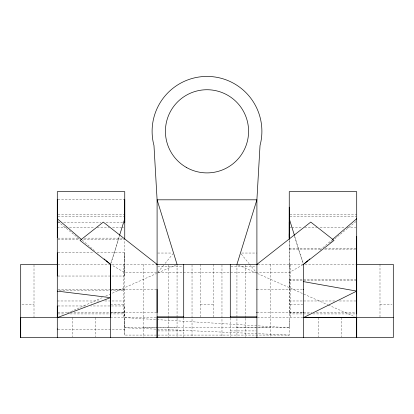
<?xml version="1.0" encoding="UTF-8"?>
<svg xmlns="http://www.w3.org/2000/svg" width="414" height="414" viewBox="0 0 414 414"><rect width="100%" height="100%" fill="white"/><g stroke="black" fill="none" stroke-linecap="round" stroke-linejoin="round"><path stroke-width="0.31" stroke-dasharray="2.07 1.55" d="M289.251 319.479L289.251 335.081L124.749 335.081L124.749 310.029M124.749 307.53L124.749 306.37M124.749 275.631L124.749 264.386M124.749 261.374L124.749 253.14M57.934 329.259L124.749 329.259L124.749 305.972L90.702 305.972M124.749 319.479L124.749 327.769L289.251 327.769L289.251 279.657L356.061 279.657M289.251 267.397L289.251 240.104M110.905 263.154L119.367 236.011M110.522 264.386L119.739 236.239M157.9 272.272L164.72 263.889M165.124 263.392L172.747 254.025M320.079 250.149L331.8 240.094M329.844 242.868L331.335 241.647M331.831 241.243L332.825 240.43M334.817 238.806L356.206 221.345M302.929 264.701L289.251 272.562L124.749 272.562L111.071 264.701M67.332 313.15L102.175 297.666M105.72 296.093L156.508 273.519M157.687 272.997L175.883 264.908M57.939 199.512L124.749 199.512M57.939 214.85L124.749 214.85M289.893 214.85L356.708 214.85M57.939 216.258L124.749 216.258M289.893 216.258L356.708 216.258M57.934 222.799L60.506 222.799M63.72 222.799L100.98 222.799M106.119 222.799L122.818 222.799M57.292 227.793L66.928 227.793M69.5 227.793L93.911 227.793M97.124 227.793L109.332 227.793M112.541 227.793L120.893 227.793M121.535 227.793L124.107 227.793M289.251 227.793L291.177 227.793M291.823 227.793L301.459 227.793M304.668 227.793L316.876 227.793M320.089 227.793L344.5 227.793M347.067 227.793L356.061 227.793M57.939 238.133L78.494 238.133M84.275 238.133L122.818 238.133M57.939 239.546L79.778 239.546M83.633 239.546L124.749 239.546M289.251 248.467L322.014 248.467M325.228 248.467L356.061 248.467M289.251 249.104L321.373 249.104M324.586 249.104L356.061 249.104M57.939 252.742L93.911 252.742M97.124 252.742L124.749 252.742L124.749 276.029L57.934 276.029M157.729 253.037L172.286 253.037M241.714 253.037L256.903 253.037M57.862 264.386L157.097 264.386M257.932 264.386L356.138 264.386M157.734 266.373L182.445 266.373M230.919 266.373L256.266 266.373M289.251 280.583L356.061 280.583M57.939 289.231L124.749 289.231M111.169 289.334L157.097 289.334M256.903 289.339L302.841 289.334M59.223 290.638L124.749 290.638M57.292 300.978L99.049 300.978M104.835 300.978L124.749 300.978M289.251 300.978L334.864 300.978M339.361 300.978L356.061 300.978M21.968 304.306L34.005 304.306M110.522 304.306L123.833 304.306M200.345 304.306L213.655 304.306M290.167 304.306L302.841 304.306M379.995 304.306L392.032 304.306M57.939 305.972L85.558 305.972M57.939 312.513L68.859 312.513M73.997 312.513L124.749 312.513M289.251 312.513L311.737 312.513M316.234 312.513L356.708 312.513M111.169 312.622L157.097 312.622M256.903 312.627L302.841 312.622M57.939 313.921L65.003 313.921M70.142 313.921L124.749 313.921M309.165 313.921L289.251 313.921L289.251 239.82M313.02 313.921L356.708 313.921M110.522 317.616L156.585 317.616M257.415 317.616L303.032 317.616M143.793 327.593L177.057 327.593M236.943 327.593L270.207 327.593M157.734 330.921L183.712 330.921M230.287 330.921L256.266 330.921M124.749 327.769L289.251 335.081M289.251 327.769L124.749 317.621L124.749 240.167M238.117 264.908L256.313 272.997M257.492 273.519L327.769 304.751M328.359 305.014L354.933 316.829M57.82 221.474L79.695 239.287M82.2 240.094L94.408 250.568M241.253 254.025L248.876 263.392M249.275 263.889L256.1 272.272M294.08 235.711L303.079 263.169L294.633 236.011M379.995 264.386L379.995 317.616M341.736 317.616L341.736 336.929M318.449 317.616L318.449 336.929M290.167 264.386L290.167 317.616M289.251 264.386L289.251 289.552M270.207 264.386L270.207 336.949M245.259 265.027L245.259 317.673M245.259 318.314L245.259 337.576M236.943 264.386L236.943 336.934M230.287 318.133L230.287 336.996M221.971 265.027L221.971 337.576M213.655 264.386L213.655 317.616M200.345 264.386L200.345 317.01M192.029 265.027L192.029 337.576M183.712 317.616L183.712 337.576M177.057 264.386L177.057 317.673M177.057 318.237L177.057 336.934M168.741 265.027L168.741 317.673M168.741 318.314L168.741 337.576M143.793 264.386L143.793 337.576M124.749 328.861L124.749 329.259M124.749 329.87L124.749 335.081M123.833 264.386L123.833 317.616M95.551 317.616L95.551 336.929M72.264 317.616L72.264 336.929M34.005 265.012L34.005 317.616"/><path stroke-width="0.62" d="M356.464 264.386L393.3 264.386L393.3 337.576L20.7 337.576L20.7 317.616L110.522 317.616L110.522 264.386L106.129 260.618M57.292 337.576L57.292 305.972M57.292 276.029L57.292 252.742M57.292 222.799L57.292 199.512M57.292 329.259L57.292 328.887M110.522 337.576L110.522 264.386L80.057 240.446L103.283 222.101L157.097 264.386M124.749 222.799L124.749 199.512M157.097 312.622L157.097 289.334M256.903 312.627L256.903 312.228M256.903 289.733L256.903 289.339M289.251 239.137L289.251 236.353M303.478 312.622L303.478 312.228M303.478 289.733L303.478 289.334M356.708 236.353L356.708 337.576L356.708 317.616L303.478 317.605L356.708 291.109L303.478 281.608M57.292 237.662L57.292 220.936M289.251 237.662L289.251 207.176M236.943 264.386L256.903 199.812L260.023 145.521A54.891 54.891 0 0 0 207 76.424A54.891 54.891 0 0 0 153.977 145.521L157.097 199.812L157.097 337.576L157.097 316.845L183.712 316.845M119.558 235.395L124.749 218.737M124.345 222.163L124.749 220.936M303.478 337.576L303.478 264.386L307.871 260.618M308.849 259.78L309.827 258.941M332.287 239.68L356.708 218.737M256.903 264.386L310.754 222.075L334.041 240.374L303.478 264.386M57.536 264.386L20.7 264.386L20.7 337.576M156.508 264.386L257.492 264.386M230.287 316.845L256.903 316.845M157.097 317.616L256.903 317.616M303.478 317.616L393.3 317.616M57.292 291.109L110.522 297.656L57.292 317.621L57.292 191.656L124.749 191.656L124.749 239.147M57.292 218.737L81.713 239.68M104.173 258.941L105.151 259.78M289.277 221.071L289.681 222.292M289.251 218.737L294.442 235.395M177.057 264.386L157.097 199.812L256.903 199.812L256.903 337.576M289.251 233.724L289.251 236.135M356.708 313.921L356.708 191.656L289.251 191.656L289.251 239.22M289.251 222.08L289.251 237.558M230.287 264.386L230.287 316.995M183.712 264.386L183.712 316.995M186.207 167.328A41.586 41.586 0 0 0 248.586 131.316A41.586 41.586 0 0 0 186.207 95.303A41.586 41.586 0 0 0 186.207 167.328"/></g></svg>
